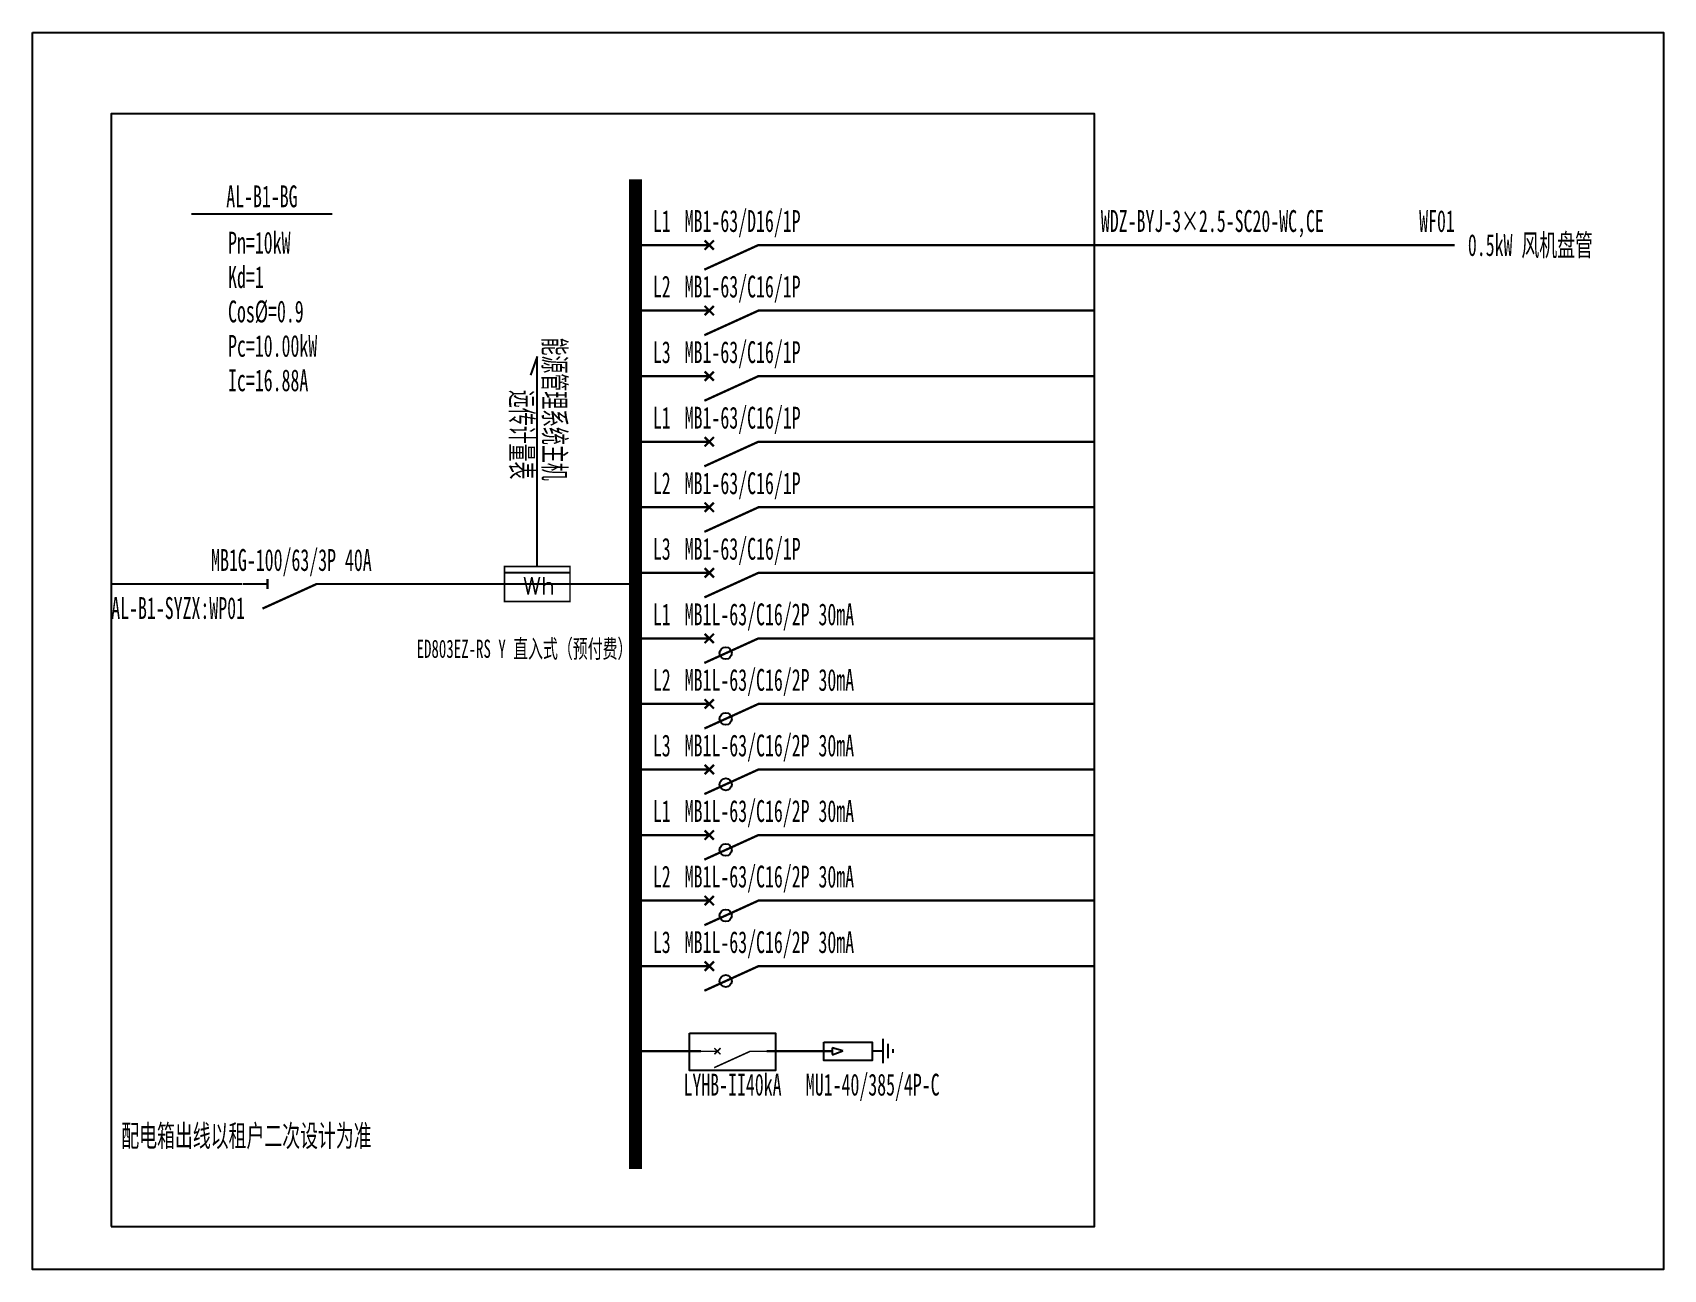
# Model space of a CAD drawing. Extents: x 1423173 to 1427652, y 419219 to 422615.
import ezdxf
from ezdxf.enums import TextEntityAlignment as Align

# ---------------------------------------------------------------- set-up
doc = ezdxf.new("R2010")
doc.units = 0
doc.header["$MEASUREMENT"] = 0
doc.layers.add('系统图', color=1, linetype='Continuous')
doc.styles.add('_SIMPLEX', font='simplex_.ttf', dxfattribs={"width": 0.6})
doc.styles.add('宋体', font='', dxfattribs={"width": 0.8, "height": 3.5})
doc.styles.get('宋体').set_extended_font_data('SimSun')

# ---------------------------------------------------------------- blocks, each defined once
blk = doc.blocks.new('$element$00000497')
at = {"const_width": 0.0233}
for points in [[(0, 0), (0, -0.25)], [(0, -1), (0, -0.75), (-0.25, -0.2)], [(-0.047, -0.297), (0.047, -0.203)], [(-0.047, -0.203), (0.047, -0.297)]]:
    blk.add_lwpolyline(points, dxfattribs=at)
at = {"flags": 9}
blk.add_attdef('S', (0, 0), '', height=0.00000667, dxfattribs=at)
blk = doc.blocks.new('$element$00000525')
at = {"const_width": 0.0233}
for points in [[(0, 0), (0, -0.25)], [(-0.25, -0.2), (0, -0.75), (0, -1)], [(-0.047, -0.203), (0.047, -0.297)], [(0.047, -0.203), (-0.047, -0.297)]]:
    blk.add_lwpolyline(points, dxfattribs=at)
blk.add_circle((-0.151, -0.417), 0.0615)
at = {"flags": 9}
blk.add_attdef('S', (0, 0), '', height=0.00000667, dxfattribs=at)
blk = doc.blocks.new('$element$00000492')
blk.add_line((0.173, 0), (0.173, -1))
at = {"const_width": 0.0233}
blk.add_lwpolyline([(-0.267, 0), (0.267, 0), (0.267, -1), (-0.267, -1), (-0.267, 0)], dxfattribs=at)
at = {"style": '_SIMPLEX'}
blk.add_text('Wh', height=0.2667, rotation=270, dxfattribs=at).set_placement((-0.161, -0.281))
at = {"flags": 9}
blk.add_attdef('S', (0, 0), '', height=0.00000667, dxfattribs=at)
blk.add_attdef('S', (0, 0), '', height=0.00000667, dxfattribs=at)
blk.add_attdef('S', (0, 0), '', height=0.00000667, dxfattribs=at)
blk = doc.blocks.new('$element$00000519')
at = {"const_width": 0.0233}
for points in [[(0, 0), (0, -0.25)], [(0, -1), (0, -0.75), (-0.25, -0.2)], [(-0.05, -0.25), (0.05, -0.25)]]:
    blk.add_lwpolyline(points, dxfattribs=at)
at = {"flags": 9}
blk.add_attdef('S', (0, 0), '', height=0.00000667, dxfattribs=at)

msp = doc.modelspace()

# ---------------------------------------------------------------- linework, layer by layer
at = {"color": 0, "linetype": 'ByBlock'}
for p, q in [((1423610.1, 422117.4), (1423996.3, 422117.4)), ((1425398.6, 419819.1), (1425369.3, 419827)), ((1425369.3, 419827), (1425369.3, 419808.8)), ((1425508.3, 419852.1), (1425508.3, 419784.9)), ((1425522.2, 419838.1), (1425522.2, 419798.8)), ((1425535.9, 419823.6), (1425535.9, 419813.9)), ((1425369.3, 419808.3), (1425398.6, 419819.1)), ((1425479.1, 419818.9), (1425507.2, 419818.9))]:
    msp.add_line(p, q, dxfattribs=at)
at = {"color": 0, "linetype": 'ByBlock', "ltscale": 0.2}
for p, q in [((1424559.3, 421725.5), (1424540.9, 421674.7)), ((1424559.3, 421148.9), (1424559.3, 421725.5))]:
    msp.add_line(p, q, dxfattribs=at)
at = {"color": 0, "linetype": 'ByBlock'}
for points in [[(1423389.4, 419336.6), (1426089.3, 419336.6), (1426089.3, 422391.6), (1423389.4, 422391.6)], [(1424977.3, 419867.4), (1425213.9, 419867.4), (1425213.9, 419765.3), (1424977.3, 419765.3)], [(1425346.5, 419843.1), (1425479.3, 419843.1), (1425479.3, 419793), (1425346.5, 419793)]]:
    msp.add_lwpolyline(points, close=True, dxfattribs=at)
for points, const_width in [([(1424829.3, 422211.6), (1424829.3, 419495)], 36), ([(1424829.2, 422031.6), (1424964.3, 422031.6)], 6.3), ([(1425234.2, 422031.6), (1427079.2, 422031.6)], 6.3), ([(1424829.2, 421851.6), (1424964.3, 421851.6)], 6.3), ([(1425234.2, 421851.6), (1426089.3, 421851.6)], 6.3), ([(1424829.2, 421671.6), (1424964.2, 421671.6)], 6.3), ([(1425234.2, 421671.6), (1426089.2, 421671.6)], 6.3), ([(1424829.3, 421491.6), (1424964.3, 421491.6)], 6.3), ([(1425234.3, 421491.6), (1426089.3, 421491.6)], 6.3), ([(1424829.3, 421311.6), (1424964.3, 421311.6)], 6.3), ([(1425234.3, 421311.6), (1426089.3, 421311.6)], 6.3), ([(1424829.3, 421131.6), (1424964.3, 421131.6)], 6.3), ([(1425234.3, 421131.6), (1426089.3, 421131.6)], 6.3), ([(1423389.4, 421100.9), (1423749.3, 421100.9)], 6.3), ([(1424019.3, 421100.9), (1424829.3, 421100.9)], 6.3), ([(1424829.3, 420951.6), (1424964.3, 420951.6)], 6.3), ([(1425234.3, 420951.6), (1426089.3, 420951.6)], 6.3), ([(1424829.3, 420771.6), (1424964.3, 420771.6)], 6.3), ([(1425234.3, 420771.6), (1426089.3, 420771.6)], 6.3), ([(1424829.3, 420591.6), (1424964.3, 420591.6)], 6.3), ([(1425234.3, 420591.6), (1426089.3, 420591.6)], 6.3), ([(1424829.3, 420411.6), (1424964.3, 420411.6)], 6.3), ([(1425234.3, 420411.6), (1426089.3, 420411.6)], 6.3), ([(1424829.3, 420231.6), (1424964.3, 420231.6)], 6.3), ([(1425234.3, 420231.6), (1426089.3, 420231.6)], 6.3), ([(1424829.3, 420051.6), (1424964.3, 420051.6)], 6.3), ([(1425234.3, 420051.6), (1426089.3, 420051.6)], 6.3), ([(1424829.3, 419817.9), (1425009.3, 419817.9)], 6.3), ([(1425189.3, 419817.9), (1425369.3, 419817.9)], 6.3)]:
    msp.add_lwpolyline(points, dxfattribs=dict(at, const_width=const_width))
at = {"layer": '系统图'}
msp.add_lwpolyline([(1423173.5, 422614.9), (1427652, 422614.9), (1427652, 419219), (1423173.5, 419219)], close=True, dxfattribs=at)

# ---------------------------------------------------------------- block references
at = {"color": 0, "linetype": 'ByBlock', "rotation": 90}
for name, p, xscale, yscale, zscale in [('$element$00000497', (1424964.3, 422031.6), 270, 270, 270), ('$element$00000497', (1424964.2, 422031.6), 270, 270, 270), ('$element$00000497', (1424964.3, 421851.6), 270, 270, 270), ('$element$00000497', (1424964.2, 421851.6), 270, 270, 270), ('$element$00000497', (1424964.2, 421671.6), 270, 270, 270), ('$element$00000497', (1424964.3, 421491.6), 270, 270, 270), ('$element$00000497', (1424964.3, 421491.6), 270, 270, 270), ('$element$00000497', (1424964.3, 421311.6), 270, 270, 270), ('$element$00000497', (1424964.3, 421311.6), 270, 270, 270), ('$element$00000492', (1424469.3, 421100.9), 180, 180, 180), ('$element$00000497', (1424964.3, 421131.6), 270, 270, 270), ('$element$00000519', (1423750.8, 421100.9), 270, 270, 270), ('$element$00000525', (1424964.3, 420951.6), 270, 270, 270), ('$element$00000525', (1424964.3, 420771.6), 270, 270, 270), ('$element$00000525', (1424964.3, 420591.6), 270, 270, 270), ('$element$00000525', (1424964.3, 420411.6), 270, 270, 270), ('$element$00000525', (1424964.3, 420231.6), 270, 270, 270), ('$element$00000525', (1424964.3, 420051.6), 270, 270, 270), ('$element$00000497', (1425009.3, 419817.9), 180, 180, 180)]:
    msp.add_blockref(name, p, dxfattribs=dict(at, xscale=xscale, yscale=yscale, zscale=zscale))

# ---------------------------------------------------------------- texts
at = {"color": 0, "linetype": 'ByBlock', "style": '宋体', "width": 0.6}
for s, p in [('AL-B1-BG', (1423803.2, 422117.4)), ('L1', (1424901.3, 422049.6)), ('L2', (1424901.3, 421869.6)), ('L3', (1424901.3, 421689.6)), ('L1', (1424901.3, 421509.6)), ('L2', (1424901.3, 421329.6)), ('L3', (1424901.3, 421149.6)), ('L1', (1424901.3, 420969.6)), ('L2', (1424901.3, 420789.6)), ('L3', (1424901.3, 420609.6)), ('L1', (1424901.3, 420429.6)), ('L2', (1424901.3, 420249.6)), ('L3', (1424901.3, 420069.6))]:
    msp.add_text(s, height=60, dxfattribs=at).set_placement(p, align=Align.BOTTOM_CENTER)
at = {"color": 110, "linetype": 'ByBlock', "style": '宋体', "width": 0.6}
msp.add_text('MB1-63/D16/1P', height=60, dxfattribs=at).set_placement((1424964.2, 422049.6), align=Align.BOTTOM_LEFT)
at = {"color": 0, "linetype": 'ByBlock', "style": '宋体', "width": 0.6}
msp.add_text('WDZ-BYJ-3×2.5-SC20-WC,CE', height=60, dxfattribs=at).set_placement((1426107.2, 422049.6), align=Align.BOTTOM_LEFT)
msp.add_text('WF01', height=60, dxfattribs=at).set_placement((1427079.2, 422049.6), align=Align.BOTTOM_RIGHT)
for s, p in [('Pn=10kW', (1423710.2, 422008.3)), ('Kd=1', (1423710.2, 421913.8)), ('Cos%%C=0.9', (1423710.2, 421819.3)), ('Pc=10.00kW', (1423710.2, 421724.8)), ('Ic=16.88A', (1423710.2, 421630.3)), ('配电箱出线以租户二次设计为准', (1423417, 419555.9))]:
    msp.add_text(s, height=60, dxfattribs=at).set_placement(p)
msp.add_text('0.5kW 风机盘管', height=60, dxfattribs=at).set_placement((1427115.1, 422031.6), align=Align.MIDDLE_LEFT)
at = {"color": 40, "linetype": 'ByBlock', "style": '宋体', "width": 0.6}
for p in [(1424964.2, 421869.6), (1424964.2, 421689.6), (1424964.3, 421509.6), (1424964.3, 421329.6), (1424964.3, 421149.6)]:
    msp.add_text('MB1-63/C16/1P', height=60, dxfattribs=at).set_placement(p, align=Align.BOTTOM_LEFT)
at = {"color": 0, "linetype": 'ByBlock', "style": '宋体', "width": 0.6}
for s, p in [('能源管理系统主机', (1424559.3, 421384.6)), ('远传计量表', (1424469.3, 421388.2))]:
    msp.add_text(s, height=60, rotation=270, dxfattribs=at).set_placement(p, align=Align.BOTTOM_RIGHT)
at = {"color": 190, "linetype": 'ByBlock', "style": '宋体', "width": 0.6}
msp.add_text('MB1G-100/63/3P 40A', height=60, dxfattribs=at).set_placement((1423884.3, 421118.9), align=Align.BOTTOM_CENTER)
at = {"color": 0, "linetype": 'ByBlock', "style": '宋体', "width": 0.6}
msp.add_text('AL-B1-SYZX:WP01', height=60, dxfattribs=at).set_placement((1423389.4, 421064.9), align=Align.TOP_LEFT)
at = {"color": 3, "linetype": 'ByBlock', "style": '宋体', "width": 0.6}
for p in [(1424964.3, 420969.6), (1424964.3, 420789.6), (1424964.3, 420609.6), (1424964.3, 420429.6), (1424964.3, 420249.6), (1424964.3, 420069.6)]:
    msp.add_text('MB1L-63/C16/2P 30mA', height=60, dxfattribs=at).set_placement(p, align=Align.BOTTOM_LEFT)
at = {"color": 2, "linetype": 'ByBlock', "style": '宋体', "width": 0.6}
msp.add_text('ED803EZ-RS Y 直入式（预付费）', height=50, dxfattribs=at).set_placement((1424524.3, 420948.1), align=Align.TOP_CENTER)
at = {"color": 40, "linetype": 'ByBlock', "style": '宋体', "width": 0.6}
msp.add_text('LYHB-II40kA', height=60, dxfattribs=at).set_placement((1425095.6, 419756.3), align=Align.TOP_CENTER)
at = {"color": 30, "linetype": 'ByBlock', "style": '宋体', "width": 0.6}
msp.add_text('MU1-40/385/4P-C', height=60, dxfattribs=at).set_placement((1425480.7, 419756.3), align=Align.TOP_CENTER)

doc.saveas('drawing.dxf')
